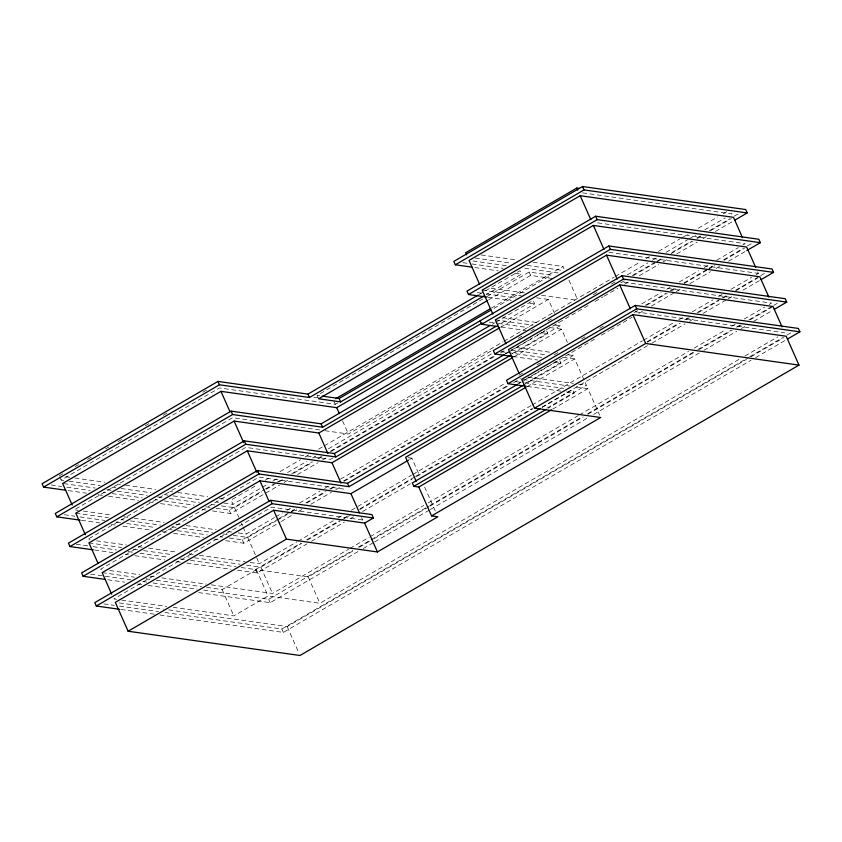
<?xml version="1.0" encoding="UTF-8"?>
<svg xmlns="http://www.w3.org/2000/svg" width="842" height="842" viewBox="0 0 842 842"><rect width="100%" height="100%" fill="white"/><g stroke="black" fill="none" stroke-linecap="round" stroke-linejoin="round"><path stroke-width="0.63" stroke-dasharray="4.21 3.16" d="M59.245 475.825L63.771 473.193M75.085 466.605L78.474 464.637M87.515 459.374L92.041 456.743M105.608 448.839L109.007 446.87M118.048 441.608L122.574 438.977M145.192 425.81L149.708 423.179M163.285 415.285L167.8 412.654M202.859 392.256L207.385 389.625M59.719 476.877L61.129 480.066L219.436 387.952L335.305 404.297L337.579 402.971M479.161 294.49L519.977 270.735L521.482 274.134L486.339 294.584M318.634 398.792L317.129 395.393L482.655 299.078M487.192 296.437L529.134 272.029L551.131 275.134L492.17 309.435M488.697 299.836L530.639 275.429L552.636 278.523M491.36 308.14L562.951 266.482L564.361 269.672M492.338 324.212L494.601 322.896M495.738 322.233L533.144 300.457L534.649 303.857L498.369 324.97M500.632 327.233L548.352 299.457L554.72 313.824M254.979 486.171L231.108 500.064L232.992 504.316L268.23 483.803M265.209 480.224L270.892 476.909M279.986 471.625L300.447 459.721M304.993 457.069L309.54 454.427M318.634 449.133L323.181 446.492M324.317 445.828L502.779 341.978M503.916 341.315L614.176 277.155M615.313 276.492L640.32 261.946M646.003 258.641L649.414 256.652M658.507 251.358L680.104 238.791M681.241 238.128L688.061 234.16M698.292 228.214L717.616 216.962M723.299 213.657L726.709 211.679M324.97 430.704L348.388 434.009L491.56 350.693M272.776 481.161L277.323 478.519M287.554 472.562L306.877 461.321M312.561 458.006L315.971 456.027M328.475 448.754L492.16 353.503M518.304 338.284L521.714 336.305M530.807 331.011L534.217 329.033M547.858 321.086L552.405 318.444M593.326 294.637L597.873 291.985M611.513 284.049L616.06 281.407M627.427 274.787L647.887 262.883M652.434 260.241L656.981 257.589M666.075 252.305L687.672 239.738M688.809 239.075L695.629 235.107M704.722 229.813L725.183 217.91M216.184 508.273L229.182 510.105L264.367 489.623M265.504 488.97L275.723 483.024M276.86 482.361L282.533 479.056M291.616 473.772L312.045 461.879M317.729 458.574L321.128 456.596M330.211 451.312L494.822 355.524M632.184 275.597L656.023 261.725M657.16 261.062L661.696 258.42M671.916 252.474L691.219 241.244M696.892 237.939L700.291 235.96M709.374 230.676L729.814 218.783M734.35 216.141L738.897 213.5M221.478 505.874L234.497 507.705L261.778 491.833M266.325 489.191L274.281 484.56M278.828 481.908L284.512 478.603M293.605 473.309L312.929 462.069M318.613 458.764L322.023 456.774M331.117 451.48L495.938 355.577M500.485 352.935L505.032 350.283M620.975 282.817L624.385 280.828M633.479 275.545L655.076 262.978M656.213 262.315L661.896 259.01M670.99 253.716L692.587 241.149M697.134 238.496L701.681 235.855M710.774 230.561L731.235 218.657M212.5 510.936L230.687 513.504L279.502 485.097M284.038 482.455L288.574 479.814M297.658 474.53L318.097 462.637M322.633 459.995L326.043 458.016M505.41 353.64L509.947 350.998M511.083 350.335L532.649 337.789M537.196 335.148L545.142 330.517M546.279 329.864L590.547 304.099M595.094 301.457L603.04 296.826M604.177 296.173L617.796 288.238M624.606 284.28L629.142 281.638M639.362 275.692L658.665 264.462M663.201 261.82L667.748 259.178M676.831 253.895L697.26 242.001M702.933 238.696L706.343 236.718M715.426 231.434L733.592 220.867M505.505 353.935L507.779 352.619M508.905 351.956L546.321 330.19L547.826 333.579L512.683 354.04M332.769 458.027L330.496 459.343L245.79 447.397L87.473 539.522L90.083 539.88M512.304 353.556L560.025 325.791L558.435 322.202M513.809 356.955L561.53 329.18L567.361 342.347M238.349 532.933L246.159 534.038L274.576 517.504M275.713 516.841L282.533 512.873M287.08 510.22L290.49 508.242M299.584 502.948L320.044 491.044M324.591 488.392L330.274 485.087M340.505 479.14L505.326 383.226M518.967 375.29L523.514 372.648M537.154 364.702L540.564 362.723M554.204 354.787L558.751 352.135M581.485 338.905L586.032 336.263M599.672 328.327L604.219 325.686M641.73 303.857L661.054 292.606M666.738 289.301L670.148 287.322M679.241 282.028L698.565 270.777M704.249 267.472L707.659 265.493M716.752 260.199L738.35 247.632M742.897 244.98L745.17 243.664L595.768 222.583M229.361 537.996L242.349 539.827L277.544 519.356M278.681 518.693L290.027 512.083M291.164 511.42L296.837 508.126M305.92 502.832L325.223 491.612M329.759 488.96L334.306 486.318M343.389 481.035L507.989 385.257M645.351 305.32L665.79 293.426M670.327 290.785L674.874 288.143M683.957 282.859L707.796 268.987M708.932 268.324L714.605 265.03M723.688 259.746L742.981 248.516M747.528 245.864L752.064 243.222M233.35 535.417L247.674 537.438L276.092 520.893M277.228 520.24L288.595 513.62M289.732 512.957L296.552 508.989M306.783 503.042L326.107 491.791M330.653 489.149L335.2 486.497M344.294 481.214L509.115 385.299M513.662 382.657L520.482 378.69M634.152 312.54L637.562 310.561M646.656 305.267L667.117 293.363M671.663 290.711L676.21 288.069M684.167 283.438L706.901 270.208M708.038 269.545L714.858 265.577M723.952 260.283L744.412 248.379M225.667 540.659L243.854 543.227L280.186 522.093M281.323 521.43L292.669 514.82M298.342 511.515L301.752 509.536M310.835 504.253L331.264 492.36M335.811 489.718L340.347 487.076M518.577 383.363L520.851 382.047M525.387 379.405L551.499 364.207M552.636 363.544L596.915 337.789M601.451 335.148L609.398 330.517M610.534 329.853L632.1 317.308M638.91 313.34L642.32 311.361M651.403 306.078L675.242 292.206M676.379 291.543L680.915 288.901M689.998 283.617L710.438 271.724M716.11 268.419L719.51 266.44M728.593 261.157L746.759 250.59M518.683 383.657L520.945 382.342M522.082 381.679L559.488 359.913L561.004 363.312L524.724 384.415M525.471 383.278L573.192 355.513L572.139 353.124M527.039 386.646L574.697 358.913L586.369 385.236L546.647 408.349M409.612 459.5L411.864 458.195L419.821 476.14M250.221 562.477L259.336 563.761L296.847 541.932M297.984 541.269L333.222 520.766M337.768 518.125L342.315 515.472M351.409 510.189L411.654 475.13M412.791 474.467L531.007 405.676M532.144 405.013L642.404 340.852M643.541 340.189L674.231 322.339M678.778 319.686L683.325 317.045M692.419 311.75L712.879 299.847M718.563 296.542L721.973 294.553M731.067 289.259L751.527 277.355M756.074 274.713L758.347 273.387L757.284 270.998M241.233 567.54L255.526 569.55L300.931 543.132M306.604 539.827L339.526 520.672M344.073 518.03L347.472 516.051M359.966 508.778L414.453 477.077M415.59 476.414L532.512 408.37M647.172 341.652L678.957 323.16M684.641 319.855L688.04 317.876M697.123 312.582L720.962 298.71M722.099 298.057L726.646 295.416M735.719 290.132L759.558 276.25M760.694 275.597L766.378 272.292M206.658 587.379L222.141 589.568L256.357 569.655L308.235 576.97L353.693 550.521M246.517 565.14L260.841 567.161L301.762 543.343M307.446 540.038L340.41 520.861M341.547 520.198L349.504 515.567M359.734 509.61L412.022 479.182M416.569 476.54L532.512 409.075M647.319 342.262L680.283 323.086M685.967 319.781L689.377 317.792M698.471 312.498L718.931 300.594M723.478 297.952L726.888 295.963M735.982 290.679L757.579 278.102M237.539 570.202L257.031 572.949L306.972 543.89M311.519 541.248L344.441 522.082M350.114 518.788L353.524 516.799M362.607 511.515L410.286 483.771M541.974 407.149L650.95 343.725M652.087 343.073L685.009 323.907M689.545 321.265L694.092 318.623M703.175 313.34L727.014 299.468M728.151 298.805L732.687 296.163M742.907 290.216L759.937 280.312M542.174 407.381L572.665 389.635L574.17 393.035L548.205 408.149M552.689 409.107L587.874 388.636L599.641 415.201M116.396 599.336L113.817 598.967L271.619 507.147L362.597 519.977L364.66 518.777M173.168 607.335L233.813 615.891L268.03 595.978L319.897 603.293L740.371 358.629M211.321 584.853L272.513 593.484L348.672 549.173M349.809 548.51L369.133 537.259M370.269 536.607L423.694 505.516M428.241 502.863L578.286 415.559M579.422 414.895L688.546 351.398M694.229 348.093L726.057 329.569M731.74 326.264L735.15 324.275M744.244 318.992L764.704 307.077M769.251 304.436L771.525 303.109L622.112 282.038M203.732 590.116L268.693 599.283L352.703 550.394M358.376 547.089L428.757 506.137M429.894 505.474L582.022 416.958M587.695 413.654L696.671 350.24M697.808 349.577L730.73 330.422M736.403 327.117L739.813 325.138M748.896 319.855L772.735 305.983M773.872 305.32L777.271 303.341M359.376 547.216L373.006 539.28M374.143 538.617L428.694 506.873M429.83 506.21L583.243 416.937M587.79 414.296L694.608 352.135M699.155 349.493L732.119 330.317M737.792 327.012L741.202 325.023M750.296 319.739L773.03 306.509M198.744 592.6L270.198 602.672L358.745 551.152M363.291 548.51L373.501 542.564M374.637 541.901L429.136 510.199M430.262 509.536L588.063 417.716M593.736 414.411L702.723 350.998M703.859 350.335L736.782 331.18M741.318 328.538L744.728 326.549M753.811 321.265L771.967 310.698M744.917 355.987L777.871 336.8M164.948 612.513L281.87 629.006L748.443 357.503M749.58 356.84L782.502 337.684M787.038 335.042L791.585 332.401M168.705 609.892L287.185 626.606L746.412 359.387M750.959 356.734L783.923 337.558M159.948 614.997L283.375 632.405L751.085 360.239M755.621 357.597L786.281 339.758M582.59 192.86L732.003 213.942L730.593 210.753M608.934 252.305L758.347 273.387M481.203 254.958L516.241 259.894M533.102 262.272L562.951 266.482M475.298 258.105L510.336 263.041M527.197 265.419L563.53 270.545M472.909 260.946L506.61 265.704M524.766 268.261L558.467 273.018M462.889 262.683L470.678 263.778M471.973 263.967L503.116 268.356M474.783 267.546L498.127 270.84M514.999 273.218L521.482 274.134M491.054 288.196L524.766 292.942M541.616 295.321L575.318 300.078M482.192 290.122L521.114 295.616M536.68 297.815L548.352 299.457M635.278 311.761L784.691 332.832M477.361 292.595L481.256 293.142M486.444 293.869L516.283 298.079M487.95 297.268L511.305 300.562M529.46 303.131L534.649 303.857M502.937 317.739L537.964 322.675M554.836 325.054L560.025 325.791M495.37 319.855L532.986 325.159M549.858 327.538L561.53 329.18M489.244 322.139L497.022 323.233M498.317 323.412L528.155 327.622M501.127 326.991L525.776 330.474M541.343 332.664L547.826 333.579M516.114 347.462L551.142 352.398M568.003 354.777L573.192 355.513M511.136 349.946L546.163 354.882M563.024 357.261L574.697 358.913M501.116 351.672L542.627 357.534M512.999 356.534L537.649 360.018M554.51 362.397L561.004 363.312M527.987 377.005L573.391 383.405M578.58 384.141L586.369 385.236M523.008 379.489L569.708 386.068M576.202 386.983L587.874 388.636M515.588 381.584L523.366 382.678M524.661 382.868L563.582 388.351M527.471 386.446L561.193 391.204M566.382 391.94L574.17 393.035M317.129 395.393L319.718 395.761M313.898 397.287L317.802 397.845M319.771 429.967L232.613 417.674L74.306 509.789L78.211 510.347M408.107 457.659L411.864 458.195M343.673 489.076L258.957 477.119L100.651 569.245L103.25 569.613M65.76 476.74L69.665 477.288M74.875 478.024L104.818 482.245M117.838 484.087L120.438 484.455M125.647 485.192L155.591 489.413M169.916 491.433L172.526 491.802M177.725 492.538L207.679 496.759M219.394 498.411L224.603 499.148M61.129 480.066L63.739 480.435M68.939 481.171L100.187 485.581M111.912 487.234L115.817 487.781M121.027 488.518L150.971 492.738M163.99 494.58L167.895 495.128M173.105 495.864L201.743 499.906M216.068 501.927L218.667 502.295M223.877 503.021L232.992 504.316M63.939 483.645L95.188 488.055M106.902 489.707L112.112 490.444M117.322 491.181L147.266 495.401M157.686 496.875L164.19 497.79M169.4 498.527L199.344 502.748M211.058 504.4L214.963 504.958M51.194 484.992L61.592 486.465M66.781 487.192L90.168 490.497M103.156 492.328L105.755 492.696M112.249 493.612L142.13 497.822M155.128 499.664L157.728 500.022M164.222 500.937L194.102 505.158M205.795 506.81L210.984 507.537M68.286 490.591L86.473 493.159M98.167 494.812L103.366 495.538M108.565 496.275L138.446 500.485M148.834 501.958L155.328 502.874M160.527 503.611L189.113 507.642M202.101 509.473L205.995 510.02M83.421 511.073L112.06 515.115M123.774 516.767L128.984 517.504M134.194 518.24L164.137 522.461M175.862 524.113L181.062 524.85M186.271 525.587L216.215 529.807M227.94 531.46L231.845 532.018M75.812 513.188L108.355 517.777M121.374 519.619L123.984 519.988M130.489 520.903L160.433 525.124M172.157 526.776L176.062 527.334M182.567 528.25L212.521 532.47M222.93 533.944L228.14 534.681M64.371 514.725L74.759 516.188M79.958 516.925L104.64 520.409M116.333 522.051L121.532 522.787M126.721 523.524L155.307 527.555M168.295 529.386L172.2 529.934M177.388 530.67L207.269 534.88M220.267 536.712L222.867 537.08M81.464 520.314L99.651 522.882M111.344 524.534L115.238 525.082M123.037 526.187L151.613 530.218M162.011 531.681L168.505 532.597M173.705 533.333L203.585 537.543M213.973 539.017L220.467 539.933M96.588 540.806L126.532 545.027M138.256 546.679L142.161 547.226M148.666 548.153L177.315 552.194M189.029 553.847L194.239 554.573M199.449 555.31L245.011 561.74M88.978 542.911L121.532 547.511M133.246 549.163L138.456 549.889M143.666 550.626L172.305 554.668M186.629 556.688L189.229 557.057M194.439 557.793L240.012 564.224M76.243 544.269L87.936 545.911M93.125 546.647L116.512 549.942M128.205 551.594L133.404 552.331M139.898 553.247L168.484 557.278M180.167 558.93L185.366 559.656M190.566 560.393L236.034 566.803M94.63 550.047L112.817 552.605M125.816 554.446L128.416 554.804M134.909 555.72L164.79 559.941M176.483 561.593L180.377 562.14M186.871 563.056L231.045 569.287M109.765 570.529L139.709 574.749M150.118 576.223L155.328 576.959M161.843 577.875L206.111 584.116M102.156 572.644L134.404 577.191M146.024 578.822L149.887 579.37M156.338 580.285L201.501 586.653M90.715 574.17L130.984 579.854M142.677 581.506L146.571 582.054M153.065 582.969L197.239 589.2M107.808 579.77L124.7 582.148M137.688 583.98L141.582 584.537M148.076 585.453L190.955 591.494M121.564 600.062L166.716 606.429M119.227 602.914L163.495 609.155M103.882 603.893L114.28 605.366M119.469 606.093L158.443 611.597M120.974 609.492L154.76 614.26M568.897 280.102L577.38 299.247M529.134 272.029L530.639 275.429M424.663 487.065L435.272 511.02M333.895 401.108L335.305 404.297M342.557 420.842L348.388 434.009M361.534 517.588L362.597 519.977M308.235 576.97L319.897 603.293M234.497 507.705L238.739 517.283M241.391 523.261L242.454 525.661M242.98 526.86L246.159 534.038M247.674 537.438L256.157 556.583M256.684 557.772L259.336 563.761M260.841 567.161L272.513 593.484M287.185 626.606L298.963 653.171M256.357 569.655L268.03 595.978M229.182 510.105L230.687 513.504M242.349 539.827L243.854 543.227M255.526 569.55L257.031 572.949M268.693 599.283L270.198 602.672M281.87 629.006L283.375 632.405M222.141 589.568L233.813 615.891"/><path stroke-width="1.26" d="M478.024 295.142L307.972 394.109L217.931 381.405L42.1 483.718L43.605 487.108L65.687 490.223M43.605 487.108L219.436 384.794L309.477 397.498L484.066 295.9M482.161 323.044L336.726 407.675L220.951 391.341L62.634 483.466L72.18 505M579.412 188.429L576.812 188.061L465.637 252.758L466.573 254.884M734.719 220.204L747.212 212.931L745.707 209.542L582.506 186.514L453.817 261.399L455.322 264.798L472.183 267.177M455.322 264.798L584.011 189.913L747.212 212.931M742.528 237.676L733.508 217.331L580.201 195.712L469.026 260.399L479.624 284.333M490.065 325.528L321.139 423.831L231.097 411.128L55.277 513.441L56.782 516.841L80.158 520.135M56.782 516.841L232.602 414.527L322.644 427.231L496.106 326.286M499.495 327.896L318.834 433.02L234.118 421.074L75.812 513.188L85.358 534.733M746.759 250.59L760.379 242.664L758.874 239.265L595.683 216.236L466.984 291.132L468.489 294.521L486.655 297.089M468.489 294.521L597.188 219.636L760.379 242.664M755.695 267.409L746.686 247.064L593.368 225.435L482.192 290.122L492.802 314.055M504.369 354.598L334.316 453.554L244.275 440.85L68.444 543.164L69.949 546.563L93.336 549.858M487.56 300.499L318.634 398.792L340.621 401.897L608.85 245.969L772.051 268.987L773.556 272.387L761.063 279.649M69.949 546.563L245.78 444.25L335.821 456.953L509.284 356.019M335.695 398.719L490.223 308.803M512.673 357.618L332.001 462.742L247.295 450.796L88.978 542.911L97.998 563.256M322.307 396.129L339.115 398.498L491.044 310.098M480.161 320.855L481.666 324.254L610.355 249.358L773.556 272.387M768.872 297.131L759.852 276.786L606.545 255.158L495.37 319.855L505.968 343.789M517.546 384.32L347.483 483.276L257.442 470.573L81.621 572.886L83.126 576.286L105.208 579.401M83.126 576.286L258.947 473.972L348.988 486.676L523.587 385.078M408.486 460.164L350.935 493.654L259.946 480.814L102.156 572.644L111.702 594.178M774.24 309.372L786.723 302.11L785.218 298.71L622.028 275.692L493.328 350.577L494.833 353.977L512.999 356.534M494.833 353.977L623.533 279.091L786.723 302.11M782.039 326.854L773.03 306.509L619.712 284.88L508.536 349.577L519.146 373.511M539.922 408.696L412.327 482.94L413.832 486.339L418.779 487.034L431.567 515.904L600.672 417.506L534.502 408.181L521.714 379.3L632.889 314.603L786.196 336.232L798.995 365.112L299.984 655.486L128.121 631.237L115.322 602.367L273.639 510.241L364.618 523.082L373.374 517.977L371.869 514.588L270.619 500.306L94.788 602.619L96.293 606.008L119.68 609.313M96.293 606.008L272.124 503.695L373.374 517.977M787.417 339.105L799.9 331.832L798.395 328.443L635.194 305.414L506.505 380.3L508.01 383.699L526.166 386.267M508.01 383.699L636.699 308.814L799.9 331.832M525.903 387.309L405.602 457.311L416.211 481.245M128.121 631.237L286.427 539.122L377.405 551.952L437.84 516.788L431.567 515.904M534.502 408.181L645.688 343.483L798.995 365.112M413.832 486.339L545.942 409.465M418.779 487.034L551.552 409.77M481.666 324.254L498.527 326.633M582.506 186.514L584.011 189.913M595.683 216.236L597.188 219.636M608.85 245.969L610.355 249.358M622.028 275.692L623.533 279.091M635.194 305.414L636.699 308.814M576.812 188.061L577.749 190.187M580.201 195.712L590.8 219.646M593.368 225.435L603.977 249.369M606.545 255.158L617.154 279.091M619.712 284.88L630.321 308.814M632.889 314.603L645.688 343.483M339.115 398.498L340.621 401.897M336.726 407.675L339.368 413.664M307.972 394.109L309.477 397.498M321.139 423.831L322.644 427.231M334.316 453.554L335.821 456.953M347.483 483.276L348.988 486.676M364.618 523.082L377.405 551.952M350.935 493.654L359.418 512.799M318.834 433.02L327.843 453.364M332.001 462.742L341.021 483.087M217.931 381.405L219.436 384.794M231.097 411.128L232.602 414.527M244.275 440.85L245.78 444.25M257.442 470.573L258.947 473.972M270.619 500.306L272.124 503.695M220.951 391.341L229.961 411.685M234.118 421.074L243.664 442.608M247.295 450.796L256.842 472.33M273.639 510.241L286.427 539.122M259.946 480.814L268.966 501.158"/></g></svg>
